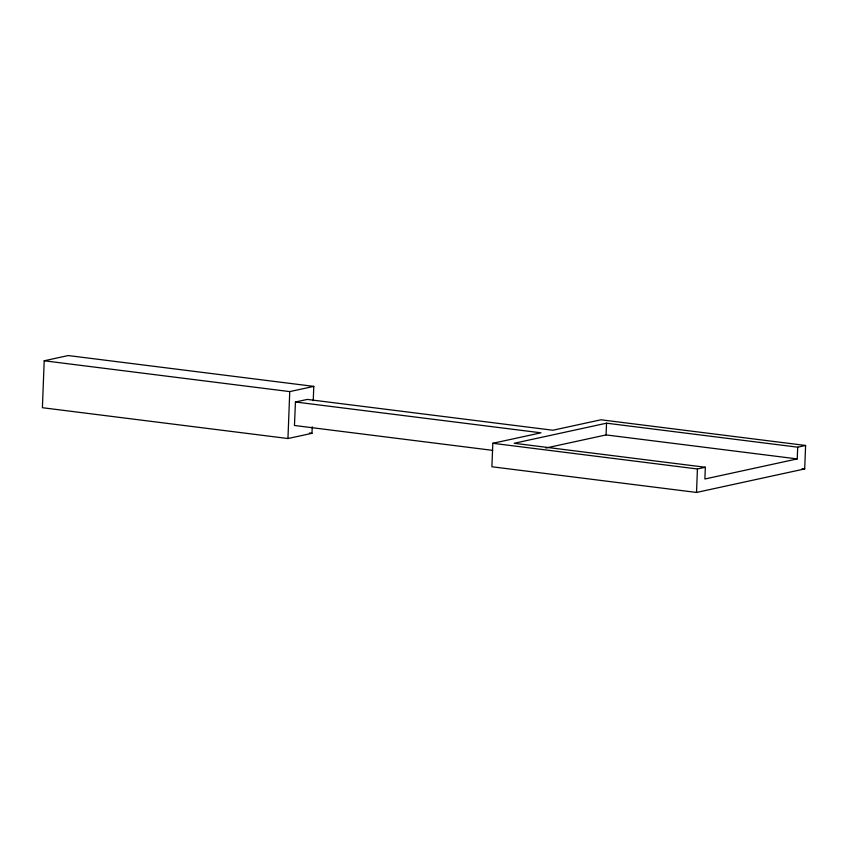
<?xml version="1.0" encoding="UTF-8"?>
<svg xmlns="http://www.w3.org/2000/svg" width="848" height="848" viewBox="0 0 848 848"><rect width="100%" height="100%" fill="white"/><g stroke="black" fill="none" stroke-linecap="round" stroke-linejoin="round"><path stroke-width="1.27" d="M313.241 400.712L313.792 386.381L68.243 355.556L44.202 360.782L42.4 407.708L287.949 438.533L311.99 433.307L312.234 426.788M287.949 438.533L289.751 391.606L313.792 386.381M295.443 401.994L540.992 432.819L492.805 443.292L491.904 466.76L696.526 492.444L804.699 468.923L805.6 445.465L600.978 419.781L552.875 430.233L307.326 399.419L295.443 401.994L294.457 425.484L492.73 450.373M545.794 448.03L606.076 434.918L606.532 423.184L797.692 447.182L805.6 445.465M696.526 492.444L697.427 468.976L705.335 467.259L704.889 478.993L797.237 458.916L797.692 447.182M606.532 423.184L514.174 443.271L705.335 467.259M44.202 360.782L289.751 391.606M606.076 434.918L797.237 458.916M802.07 468.594L804.699 468.923M492.805 443.292L697.427 468.976M309.361 432.978L311.99 433.307"/></g></svg>
